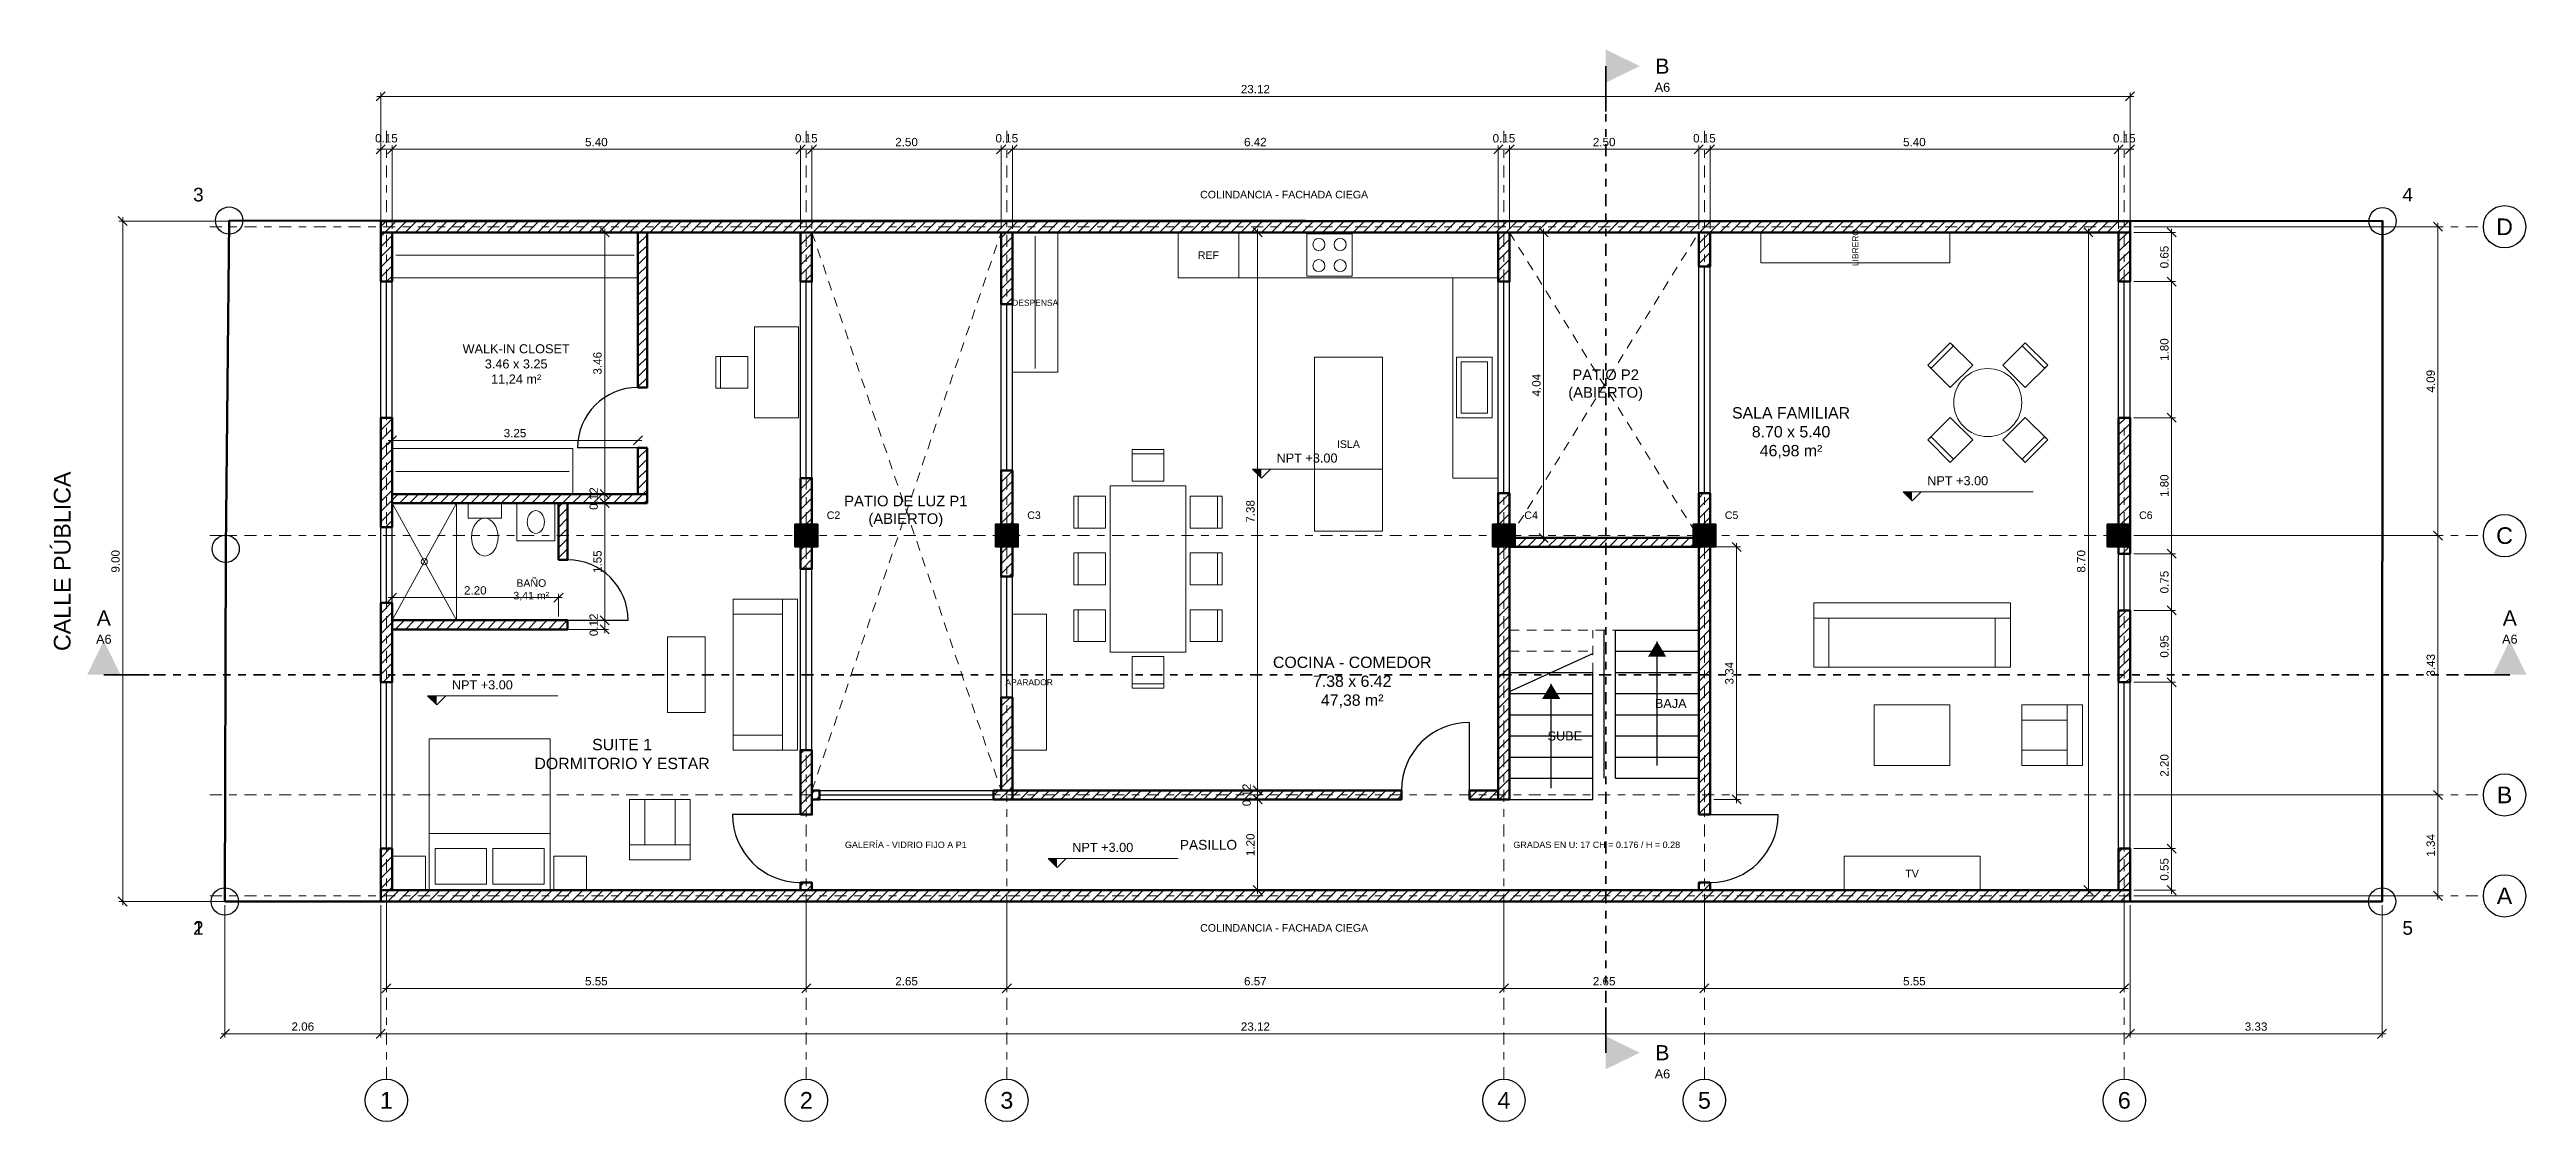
# Model space of a CAD drawing. Header units: metres. Extents: x -2.3 to 30.4, y -2.9 to 11.3.
import ezdxf
from ezdxf.enums import TextEntityAlignment as Align

# ---------------------------------------------------------------- set-up
doc = ezdxf.new("R2010")
doc.units = ezdxf.units.M
for name, pattern in [('CENTER', [5.08, 3.175, -0.635, 0.635, -0.635]), ('DASHED', [1.524, 1.27, -0.254]), ('PHANTOM', [6.35, 3.175, -0.635, 0.635, -0.635, 0.635, -0.635])]:
    doc.linetypes.add(name, pattern=pattern)
for name, color, linetype, lineweight in [('A-CORTES', 7, 'Continuous', 35), ('A-COTA-50', 7, 'Continuous', 18), ('A-EJES', 8, 'CENTER', 13), ('A-EJES-TXT', 7, 'Continuous', 25), ('A-ESCALERA', 7, 'Continuous', 25), ('A-ESPACIOS', 7, 'Continuous', 25), ('A-MOBILIARIO', 8, 'Continuous', 18), ('A-MURO', 7, 'Continuous', 50), ('A-MURO-TRAMA', 8, 'Continuous', 9), ('A-NIVELES', 7, 'Continuous', 18), ('A-PROYECCION', 8, 'DASHED', 18), ('A-PUERTA', 7, 'Continuous', 25), ('A-TXT-50', 7, 'Continuous', 18), ('A-VENTANA', 7, 'Continuous', 25), ('E-COLUMNA', 7, 'Continuous', 35), ('T-LINDERO', 7, 'Continuous', 50), ('T-VERTICE', 7, 'Continuous', 25)]:
    doc.layers.add(name, color=color, linetype=linetype, lineweight=lineweight)
doc.styles.add('ARIAL', font='arial.ttf')
doc.dimstyles.new('COTA-50', dxfattribs={"dimtxt": 0.11, "dimasz": 0.06, "dimexe": 0.05, "dimexo": 0.05, "dimgap": 0.04, "dimtad": 1, "dimzin": 0, "dimdsep": 46, "dimtxsty": 'ARIAL', "dimtsz": 0.06, "dimcen": 2.5, "dimdle": 0.05, "dimclrd": 7, "dimclre": 7, "dimclrt": 7, "dimazin": 3, "dimtfac": 1, "dimtmove": 0, "dimatfit": 3, "dimlwd": 18, "dimlwe": 13})

# ---------------------------------------------------------------- blocks, each defined once
blk = doc.blocks.new('_OBLIQUE')
at = {"color": 0, "linetype": 'BYBLOCK'}
blk.add_line((-0.5, -0.5), (0.5, 0.5), dxfattribs=at)
blk = doc.blocks.new('*D9')
at = {"color": 7, "lineweight": 13}
for p, q in [((25.23, 1.41), (29.3, 1.41)), ((25.23, 0.075), (29.3, 0.075))]:
    blk.add_line(p, q, dxfattribs=at)
at = {"color": 7, "lineweight": 18}
blk.add_line((29.25, 0.025), (29.25, 1.46), dxfattribs=at)
at = {"layer": 'Defpoints'}
for p in [(25.18, 1.41), (25.18, 0.075), (29.25, 0.075)]:
    blk.add_point(p, dxfattribs=at)
at = {"layer": 'A-COTA-50', "color": 7, "xscale": 0.12, "yscale": 0.12, "rotation": 90}
for p in [(29.25, 1.41), (29.25, 0.075)]:
    blk.add_blockref('_OBLIQUE', p, dxfattribs=at)
at = {"layer": 'A-COTA-50', "color": 7, "insert": (29.155, 0.7425), "char_height": 0.11, "attachment_point": 5, "rotation": 90, "style": 'ARIAL'}
blk.add_mtext('1.34', dxfattribs=at)

msp = doc.modelspace()

# ---------------------------------------------------------------- hatches: boundary and pattern name
at = {"layer": 'A-MURO-TRAMA'}
h = msp.add_hatch(dxfattribs=at)
h.set_pattern_fill('ANSI31', scale=0.03)
h.paths.add_polyline_path([(2.06, 8.85), (2.06, 9), (25.18, 9), (25.18, 8.85)])
h = msp.add_hatch(dxfattribs=at)
h.set_pattern_fill('ANSI31', scale=0.03)
h.paths.add_polyline_path([(2.06, 8.2), (2.06, 8.85), (2.21, 8.85), (2.21, 8.2)])
h = msp.add_hatch(dxfattribs=at)
h.set_pattern_fill('ANSI31', scale=0.03)
h.paths.add_polyline_path([(5.46, 6.8), (5.46, 8.85), (5.58, 8.85), (5.58, 6.8)])
h = msp.add_hatch(dxfattribs=at)
h.set_pattern_fill('ANSI31', scale=0.03)
h.paths.add_polyline_path([(7.61, 8.2), (7.61, 8.85), (7.76, 8.85), (7.76, 8.2)])
h = msp.add_hatch(dxfattribs=at)
h.set_pattern_fill('ANSI31', scale=0.03)
h.paths.add_polyline_path([(10.26, 7.9), (10.26, 8.85), (10.41, 8.85), (10.41, 7.9)])
h = msp.add_hatch(dxfattribs=at)
h.set_pattern_fill('ANSI31', scale=0.03)
h.paths.add_polyline_path([(16.83, 8.2), (16.83, 8.85), (16.98, 8.85), (16.98, 8.2)])
h = msp.add_hatch(dxfattribs=at)
h.set_pattern_fill('ANSI31', scale=0.03)
h.paths.add_polyline_path([(19.48, 8.4), (19.48, 8.85), (19.63, 8.85), (19.63, 8.4)])
h = msp.add_hatch(dxfattribs=at)
h.set_pattern_fill('ANSI31', scale=0.03)
h.paths.add_polyline_path([(25.03, 8.2), (25.03, 8.85), (25.18, 8.85), (25.18, 8.2)])
h = msp.add_hatch(dxfattribs=at)
h.set_pattern_fill('ANSI31', scale=0.03)
h.paths.add_polyline_path([(2.06, 4.95), (2.06, 6.4), (2.21, 6.4), (2.21, 4.95)])
h = msp.add_hatch(dxfattribs=at)
h.set_pattern_fill('ANSI31', scale=0.03)
h.paths.add_polyline_path([(25.03, 4.6), (25.03, 6.4), (25.18, 6.4), (25.18, 4.6)])
h = msp.add_hatch(dxfattribs=at)
h.set_pattern_fill('ANSI31', scale=0.03)
h.paths.add_polyline_path([(5.46, 5.39), (5.46, 6), (5.58, 6), (5.58, 5.39)])
h = msp.add_hatch(dxfattribs=at)
h.set_pattern_fill('ANSI31', scale=0.03)
h.paths.add_polyline_path([(7.61, 4.4), (7.61, 5.6), (7.76, 5.6), (7.76, 4.4)])
h = msp.add_hatch(dxfattribs=at)
h.set_pattern_fill('ANSI31', scale=0.03)
h.paths.add_polyline_path([(10.26, 4.3), (10.26, 5.7), (10.41, 5.7), (10.41, 4.3)])
h = msp.add_hatch(dxfattribs=at)
h.set_pattern_fill('ANSI31', scale=0.03)
h.paths.add_polyline_path([(2.21, 5.27), (2.21, 5.39), (5.58, 5.39), (5.58, 5.27)])
h = msp.add_hatch(dxfattribs=at)
h.set_pattern_fill('ANSI31', scale=0.03)
h.paths.add_polyline_path([(4.41, 4.52), (4.41, 5.27), (4.53, 5.27), (4.53, 4.52)])
h = msp.add_hatch(dxfattribs=at)
h.set_pattern_fill('ANSI31', scale=0.03)
h.paths.add_polyline_path([(16.83, 1.35), (16.83, 5.4), (16.98, 5.4), (16.98, 1.35)])
h = msp.add_hatch(dxfattribs=at)
h.set_pattern_fill('ANSI31', scale=0.03)
h.paths.add_polyline_path([(19.48, 1.15), (19.48, 5.4), (19.63, 5.4), (19.63, 1.15)])
h = msp.add_hatch(dxfattribs=at)
h.set_pattern_fill('ANSI31', scale=0.03)
h.paths.add_polyline_path([(16.98, 4.69), (16.98, 4.81), (19.48, 4.81), (19.48, 4.69)])
h = msp.add_hatch(dxfattribs=at)
h.set_pattern_fill('ANSI31', scale=0.03)
h.paths.add_polyline_path([(2.06, 2.9), (2.06, 3.95), (2.21, 3.95), (2.21, 2.9)])
h = msp.add_hatch(dxfattribs=at)
h.set_pattern_fill('ANSI31', scale=0.03)
h.paths.add_polyline_path([(2.21, 3.6), (2.21, 3.72), (4.53, 3.72), (4.53, 3.6)])
h = msp.add_hatch(dxfattribs=at)
h.set_pattern_fill('ANSI31', scale=0.03)
h.paths.add_polyline_path([(25.03, 2.9), (25.03, 3.85), (25.18, 3.85), (25.18, 2.9)])
h = msp.add_hatch(dxfattribs=at)
h.set_pattern_fill('ANSI31', scale=0.03)
h.paths.add_polyline_path([(10.26, 1.47), (10.26, 2.7), (10.41, 2.7), (10.41, 1.47)])
h = msp.add_hatch(dxfattribs=at)
h.set_pattern_fill('ANSI31', scale=0.03)
h.paths.add_polyline_path([(7.61, 1.15), (7.61, 2), (7.76, 2), (7.76, 1.15)])
h = msp.add_hatch(dxfattribs=at)
h.set_pattern_fill('ANSI31', scale=0.03)
h.paths.add_polyline_path([(7.76, 1.35), (7.76, 1.47), (7.86, 1.47), (7.86, 1.35)])
h = msp.add_hatch(dxfattribs=at)
h.set_pattern_fill('ANSI31', scale=0.03)
h.paths.add_polyline_path([(10.16, 1.35), (10.16, 1.47), (10.41, 1.47), (10.41, 1.35)])
h = msp.add_hatch(dxfattribs=at)
h.set_pattern_fill('ANSI31', scale=0.03)
h.paths.add_polyline_path([(10.41, 1.35), (10.41, 1.47), (15.55, 1.47), (15.55, 1.35)])
h = msp.add_hatch(dxfattribs=at)
h.set_pattern_fill('ANSI31', scale=0.03)
h.paths.add_polyline_path([(16.45, 1.35), (16.45, 1.47), (16.83, 1.47), (16.83, 1.35)])
h = msp.add_hatch(dxfattribs=at)
h.set_pattern_fill('ANSI31', scale=0.03)
h.paths.add_polyline_path([(2.06, 0.15), (2.06, 0.7), (2.21, 0.7), (2.21, 0.15)])
h = msp.add_hatch(dxfattribs=at)
h.set_pattern_fill('ANSI31', scale=0.03)
h.paths.add_polyline_path([(25.03, 0.15), (25.03, 0.7), (25.18, 0.7), (25.18, 0.15)])
h = msp.add_hatch(dxfattribs=at)
h.set_pattern_fill('ANSI31', scale=0.03)
h.paths.add_polyline_path([(2.06, 0), (2.06, 0.15), (25.18, 0.15), (25.18, 0)])
h = msp.add_hatch(dxfattribs=at)
h.set_pattern_fill('ANSI31', scale=0.03)
h.paths.add_polyline_path([(7.61, 0.15), (7.61, 0.25), (7.76, 0.25), (7.76, 0.15)])
h = msp.add_hatch(dxfattribs=at)
h.set_pattern_fill('ANSI31', scale=0.03)
h.paths.add_polyline_path([(19.48, 0.15), (19.48, 0.25), (19.63, 0.25), (19.63, 0.15)])
at = {"layer": 'A-NIVELES'}
for points in [[(13.58, 5.72), (13.7, 5.72), (13.7, 5.6)], [(22.18, 5.42), (22.3, 5.42), (22.3, 5.3)], [(2.68, 2.72), (2.8, 2.72), (2.8, 2.6)], [(10.88, 0.57), (11, 0.57), (11, 0.45)]]:
    msp.add_hatch(color=7, dxfattribs=at).paths.add_polyline_path(points)
at = {"layer": 'E-COLUMNA'}
for points in [[(7.535, 4.69), (7.535, 4.99), (7.835, 4.99), (7.835, 4.69)], [(10.185, 4.69), (10.185, 4.99), (10.485, 4.99), (10.485, 4.69)], [(16.755, 4.69), (16.755, 4.99), (17.055, 4.99), (17.055, 4.69)], [(19.405, 4.69), (19.405, 4.99), (19.705, 4.99), (19.705, 4.69)], [(24.88, 4.69), (24.88, 4.99), (25.18, 4.99), (25.18, 4.69)]]:
    msp.add_hatch(color=7, dxfattribs=at).paths.add_polyline_path(points)

# ---------------------------------------------------------------- linework, layer by layer
at = {"layer": 'A-CORTES'}
for p, q in [((18.25, 11.05), (18.25, 10.45)), ((-1.6, 3), (-1, 3)), ((30.2, 3), (29.6, 3)), ((18.25, -2), (18.25, -1.4))]:
    msp.add_line(p, q, dxfattribs=at)
at = {"layer": 'A-CORTES', "linetype": 'PHANTOM', "ltscale": 0.05}
for p, q in [((18.25, -2), (18.25, 11.05)), ((-1.6, 3), (30.2, 3))]:
    msp.add_line(p, q, dxfattribs=at)
at = {"layer": 'A-CORTES'}
for points in [[(18.25, 10.83), (18.25, 11.27), (18.7, 11.05)], [(-1.82, 3), (-1.38, 3), (-1.6, 3.45)], [(29.98, 3), (30.42, 3), (30.2, 3.45)], [(18.25, -2.22), (18.25, -1.78), (18.7, -2)]]:
    msp.add_solid(points, dxfattribs=at)
at = {"layer": 'A-EJES', "ltscale": 0.05}
for p, q in [((2.135, -2.35), (2.135, 10.2)), ((7.685, -2.35), (7.685, 10.2)), ((10.335, -2.35), (10.335, 10.2)), ((16.905, -2.35), (16.905, 10.2)), ((19.555, -2.35), (19.555, 10.2)), ((25.105, -2.35), (25.105, 10.2)), ((-0.2, 8.925), (29.85, 8.925)), ((-0.2, 4.84), (29.85, 4.84)), ((-0.2, 1.41), (29.85, 1.41)), ((-0.2, 0.075), (29.85, 0.075))]:
    msp.add_line(p, q, dxfattribs=at)
at = {"layer": 'A-EJES-TXT'}
for centre in [(30.13, 8.925), (30.13, 4.84), (30.13, 1.41), (30.13, 0.075), (2.135, -2.63), (7.685, -2.63), (10.335, -2.63), (16.905, -2.63), (19.555, -2.63), (25.105, -2.63)]:
    msp.add_circle(centre, 0.28, dxfattribs=at)
at = {"layer": 'A-ESCALERA'}
for p, q in [((16.98, 2.78), (18.08, 3.28)), ((18.23, 1.63), (18.23, 3.59)), ((18.38, 3.59), (19.48, 3.59)), ((18.38, 1.63), (18.38, 3.59)), ((18.38, 3.31), (19.48, 3.31)), ((18.93, 1.8), (18.93, 3.44)), ((16.98, 3.03), (18.08, 3.03)), ((18.08, 1.35), (18.08, 3.03)), ((18.38, 3.03), (19.48, 3.03)), ((16.98, 2.75), (18.08, 2.75)), ((17.53, 1.5), (17.53, 2.88)), ((18.38, 2.75), (19.48, 2.75)), ((16.98, 2.47), (18.08, 2.47)), ((18.38, 2.47), (19.48, 2.47)), ((16.98, 2.19), (18.08, 2.19)), ((18.38, 2.19), (19.48, 2.19)), ((16.98, 1.91), (18.08, 1.91)), ((18.38, 1.91), (19.48, 1.91)), ((16.98, 1.63), (18.08, 1.63)), ((16.98, 1.35), (18.08, 1.35)), ((18.38, 1.63), (19.48, 1.63))]:
    msp.add_line(p, q, dxfattribs=at)
for points in [[(18.93, 3.44), (18.81, 3.24), (19.05, 3.24)], [(17.53, 2.88), (17.41, 2.68), (17.65, 2.68)]]:
    msp.add_solid(points, dxfattribs=at)
at = {"layer": 'A-MOBILIARIO'}
for p, q in [((2.26, 8.55), (5.41, 8.55)), ((10.71, 7.05), (10.71, 8.8)), ((2.26, 5.69), (4.55, 5.69)), ((2.21, 3.72), (3.06, 5.27)), ((2.21, 5.27), (3.06, 3.72)), ((2.7, 0.9), (4.3, 0.9))]:
    msp.add_line(p, q, dxfattribs=at)
for points in [[(2.21, 8.25), (2.21, 8.85), (5.46, 8.85), (5.46, 8.25)], [(10.41, 7), (10.41, 8.85), (11.01, 8.85), (11.01, 7)], [(12.6, 8.25), (12.6, 8.85), (13.4, 8.85), (13.4, 8.25)], [(13.4, 8.25), (13.4, 8.85), (16.83, 8.85), (16.83, 8.25)], [(20.3, 8.45), (20.3, 8.85), (22.8, 8.85), (22.8, 8.45)], [(14.3, 8.27), (14.3, 8.83), (14.9, 8.83), (14.9, 8.27)], [(16.23, 5.6), (16.23, 8.25), (16.83, 8.25), (16.83, 5.6)], [(7, 6.4), (7, 7.6), (7.58, 7.6), (7.58, 6.4)], [(6.49, 7.21), (6.49, 6.79), (6.91, 6.79), (6.91, 7.21)], [(6.49, 7.21), (6.49, 6.79), (6.55, 6.79), (6.55, 7.21)], [(22.805, 7.392), (22.508, 7.095), (22.805, 6.798), (23.102, 7.095)], [(22.805, 7.392), (22.508, 7.095), (22.55, 7.053), (22.847, 7.35)], [(24.092, 7.095), (23.795, 7.392), (23.498, 7.095), (23.795, 6.798)], [(24.092, 7.095), (23.795, 7.392), (23.753, 7.35), (24.05, 7.053)], [(14.4, 4.9), (14.4, 7.2), (15.3, 7.2), (15.3, 4.9)], [(16.28, 6.4), (16.28, 7.2), (16.75, 7.2), (16.75, 6.4)], [(16.34, 6.46), (16.34, 7.14), (16.69, 7.14), (16.69, 6.46)], [(22.508, 6.105), (22.805, 5.808), (23.102, 6.105), (22.805, 6.402)], [(23.795, 5.808), (24.092, 6.105), (23.795, 6.402), (23.498, 6.105)], [(2.21, 5.39), (2.21, 5.99), (4.6, 5.99), (4.6, 5.39)], [(12.41, 5.98), (11.99, 5.98), (11.99, 5.56), (12.41, 5.56)], [(12.41, 5.98), (11.99, 5.98), (11.99, 5.92), (12.41, 5.92)], [(22.508, 6.105), (22.805, 5.808), (22.847, 5.85), (22.55, 6.147)], [(23.795, 5.808), (24.092, 6.105), (24.05, 6.147), (23.753, 5.85)], [(2.21, 3.72), (2.21, 5.27), (3.06, 5.27), (3.06, 3.72)], [(3.655, 5.27), (3.215, 5.27), (3.215, 5.07), (3.655, 5.07)], [(3.86, 4.77), (3.86, 5.27), (4.36, 5.27), (4.36, 4.77)], [(11.22, 5.36), (11.22, 4.94), (11.64, 4.94), (11.64, 5.36)], [(11.22, 5.36), (11.22, 4.94), (11.28, 4.94), (11.28, 5.36)], [(11.7, 3.3), (11.7, 5.5), (12.7, 5.5), (12.7, 3.3)], [(13.18, 4.94), (13.18, 5.36), (12.76, 5.36), (12.76, 4.94)], [(13.18, 4.94), (13.18, 5.36), (13.12, 5.36), (13.12, 4.94)], [(11.22, 4.61), (11.22, 4.19), (11.64, 4.19), (11.64, 4.61)], [(11.22, 4.61), (11.22, 4.19), (11.28, 4.19), (11.28, 4.61)], [(13.18, 4.19), (13.18, 4.61), (12.76, 4.61), (12.76, 4.19)], [(13.18, 4.19), (13.18, 4.61), (13.12, 4.61), (13.12, 4.19)], [(6.72, 2), (6.72, 4), (7.57, 4), (7.57, 2)], [(6.72, 3.8), (6.72, 4), (7.37, 4), (7.37, 3.8)], [(7.37, 2), (7.37, 4), (7.57, 4), (7.57, 2)], [(21, 3.1), (21, 3.95), (23.6, 3.95), (23.6, 3.1)], [(21, 3.75), (21, 3.95), (23.6, 3.95), (23.6, 3.75)], [(10.41, 2), (10.41, 3.8), (10.86, 3.8), (10.86, 2)], [(11.22, 3.86), (11.22, 3.44), (11.64, 3.44), (11.64, 3.86)], [(11.22, 3.86), (11.22, 3.44), (11.28, 3.44), (11.28, 3.86)], [(13.18, 3.44), (13.18, 3.86), (12.76, 3.86), (12.76, 3.44)], [(13.18, 3.44), (13.18, 3.86), (13.12, 3.86), (13.12, 3.44)], [(21, 3.1), (21, 3.75), (21.2, 3.75), (21.2, 3.1)], [(23.4, 3.1), (23.4, 3.75), (23.6, 3.75), (23.6, 3.1)], [(5.85, 2.5), (5.85, 3.5), (6.35, 3.5), (6.35, 2.5)], [(11.99, 2.82), (12.41, 2.82), (12.41, 3.24), (11.99, 3.24)], [(11.99, 2.82), (12.41, 2.82), (12.41, 2.88), (11.99, 2.88)], [(21.8, 1.8), (21.8, 2.6), (22.8, 2.6), (22.8, 1.8)], [(23.75, 1.8), (23.75, 2.6), (24.55, 2.6), (24.55, 1.8)], [(23.75, 2.4), (23.75, 2.6), (24.35, 2.6), (24.35, 2.4)], [(24.35, 1.8), (24.35, 2.6), (24.55, 2.6), (24.55, 1.8)], [(2.7, 0.15), (2.7, 2.15), (4.3, 2.15), (4.3, 0.15)], [(6.72, 2), (6.72, 2.2), (7.37, 2.2), (7.37, 2)], [(23.75, 1.8), (23.75, 2), (24.35, 2), (24.35, 1.8)], [(5.35, 0.55), (5.35, 1.35), (6.15, 1.35), (6.15, 0.55)], [(5.35, 0.75), (5.35, 1.35), (5.55, 1.35), (5.55, 0.75)], [(5.95, 0.75), (5.95, 1.35), (6.15, 1.35), (6.15, 0.75)], [(2.78, 0.23), (2.78, 0.7), (3.46, 0.7), (3.46, 0.23)], [(3.54, 0.23), (3.54, 0.7), (4.22, 0.7), (4.22, 0.23)], [(5.35, 0.55), (5.35, 0.75), (6.15, 0.75), (6.15, 0.55)], [(2.22, 0.15), (2.22, 0.6), (2.65, 0.6), (2.65, 0.15)], [(4.35, 0.15), (4.35, 0.6), (4.78, 0.6), (4.78, 0.15)], [(21.4, 0.15), (21.4, 0.6), (23.2, 0.6), (23.2, 0.15)]]:
    msp.add_lwpolyline(points, close=True, dxfattribs=at)
for centre, radius in [((14.46, 8.69), 0.08), ((14.74, 8.69), 0.08), ((14.46, 8.41), 0.08), ((14.74, 8.41), 0.08), ((23.3, 6.6), 0.45), ((2.635, 4.495), 0.04)]:
    msp.add_circle(centre, radius, dxfattribs=at)
for centre, major_axis, ratio in [((3.435, 4.82), (0, -0.25), 0.7), ((4.11, 5.02), (0, 0.15), 0.75)]:
    msp.add_ellipse(centre, major_axis=major_axis, ratio=ratio, dxfattribs=at)
at = {"layer": 'A-MURO'}
for points in [[(2.06, 8.85), (2.06, 9), (25.18, 9), (25.18, 8.85)], [(2.06, 8.2), (2.06, 8.85), (2.21, 8.85), (2.21, 8.2)], [(5.46, 6.8), (5.46, 8.85), (5.58, 8.85), (5.58, 6.8)], [(7.61, 8.2), (7.61, 8.85), (7.76, 8.85), (7.76, 8.2)], [(10.26, 7.9), (10.26, 8.85), (10.41, 8.85), (10.41, 7.9)], [(16.83, 8.2), (16.83, 8.85), (16.98, 8.85), (16.98, 8.2)], [(19.48, 8.4), (19.48, 8.85), (19.63, 8.85), (19.63, 8.4)], [(25.03, 8.2), (25.03, 8.85), (25.18, 8.85), (25.18, 8.2)], [(2.06, 4.95), (2.06, 6.4), (2.21, 6.4), (2.21, 4.95)], [(25.03, 4.6), (25.03, 6.4), (25.18, 6.4), (25.18, 4.6)], [(5.46, 5.39), (5.46, 6), (5.58, 6), (5.58, 5.39)], [(7.61, 4.4), (7.61, 5.6), (7.76, 5.6), (7.76, 4.4)], [(10.26, 4.3), (10.26, 5.7), (10.41, 5.7), (10.41, 4.3)], [(2.21, 5.27), (2.21, 5.39), (5.58, 5.39), (5.58, 5.27)], [(4.41, 4.52), (4.41, 5.27), (4.53, 5.27), (4.53, 4.52)], [(16.83, 1.35), (16.83, 5.4), (16.98, 5.4), (16.98, 1.35)], [(19.48, 1.15), (19.48, 5.4), (19.63, 5.4), (19.63, 1.15)], [(16.98, 4.69), (16.98, 4.81), (19.48, 4.81), (19.48, 4.69)], [(2.06, 2.9), (2.06, 3.95), (2.21, 3.95), (2.21, 2.9)], [(2.21, 3.6), (2.21, 3.72), (4.53, 3.72), (4.53, 3.6)], [(25.03, 2.9), (25.03, 3.85), (25.18, 3.85), (25.18, 2.9)], [(10.26, 1.47), (10.26, 2.7), (10.41, 2.7), (10.41, 1.47)], [(7.61, 1.15), (7.61, 2), (7.76, 2), (7.76, 1.15)], [(7.76, 1.35), (7.76, 1.47), (7.86, 1.47), (7.86, 1.35)], [(10.16, 1.35), (10.16, 1.47), (10.41, 1.47), (10.41, 1.35)], [(10.41, 1.35), (10.41, 1.47), (15.55, 1.47), (15.55, 1.35)], [(16.45, 1.35), (16.45, 1.47), (16.83, 1.47), (16.83, 1.35)], [(2.06, 0.15), (2.06, 0.7), (2.21, 0.7), (2.21, 0.15)], [(25.03, 0.15), (25.03, 0.7), (25.18, 0.7), (25.18, 0.15)], [(2.06, 0), (2.06, 0.15), (25.18, 0.15), (25.18, 0)], [(7.61, 0.15), (7.61, 0.25), (7.76, 0.25), (7.76, 0.15)], [(19.48, 0.15), (19.48, 0.25), (19.63, 0.25), (19.63, 0.15)]]:
    msp.add_lwpolyline(points, close=True, dxfattribs=at)
at = {"layer": 'A-NIVELES'}
for p, q in [((13.58, 5.72), (15.3, 5.72)), ((22.18, 5.42), (23.9, 5.42)), ((2.68, 2.72), (4.4, 2.72)), ((10.88, 0.57), (12.6, 0.57))]:
    msp.add_line(p, q, dxfattribs=at)
for points in [[(13.58, 5.72), (13.82, 5.72), (13.7, 5.6)], [(22.18, 5.42), (22.42, 5.42), (22.3, 5.3)], [(2.68, 2.72), (2.92, 2.72), (2.8, 2.6)], [(10.88, 0.57), (11.12, 0.57), (11, 0.45)]]:
    msp.add_lwpolyline(points, close=True, dxfattribs=at)
at = {"layer": 'A-PROYECCION', "ltscale": 0.1}
for p, q in [((7.76, 1.47), (10.26, 8.85)), ((7.76, 8.85), (10.26, 1.47)), ((16.98, 4.81), (19.48, 8.85)), ((16.98, 8.85), (19.48, 4.81)), ((16.98, 3.59), (18.08, 3.59)), ((16.98, 3.59), (19.48, 3.59)), ((16.98, 3.31), (18.08, 3.31)), ((18.08, 3.03), (18.08, 3.59))]:
    msp.add_line(p, q, dxfattribs=at)
at = {"layer": 'A-PUERTA'}
for p, q in [((5.46, 6), (4.66, 6)), ((4.53, 3.72), (5.33, 3.72)), ((16.45, 1.47), (16.45, 2.37)), ((7.61, 1.15), (6.71, 1.15)), ((19.63, 1.15), (20.53, 1.15))]:
    msp.add_line(p, q, dxfattribs=at)
for centre, radius, start, end in [((5.46, 6), 0.8, 90, 180), ((4.53, 3.72), 0.8, 0, 90), ((16.45, 1.47), 0.9, 90, 180), ((7.61, 1.15), 0.9, 180, -90), ((19.63, 1.15), 0.9, -90, 0)]:
    msp.add_arc(centre, radius, start, end, dxfattribs=at)
at = {"layer": 'A-VENTANA'}
for p, q in [((2.06, 6.4), (2.06, 8.2)), ((2.06, 8.2), (2.21, 8.2)), ((2.135, 6.4), (2.135, 8.2)), ((2.21, 6.4), (2.21, 8.2)), ((7.61, 5.6), (7.61, 8.2)), ((7.61, 8.2), (7.76, 8.2)), ((7.685, 5.6), (7.685, 8.2)), ((7.76, 5.6), (7.76, 8.2)), ((16.83, 5.4), (16.83, 8.2)), ((16.83, 8.2), (16.98, 8.2)), ((16.905, 5.4), (16.905, 8.2)), ((16.98, 5.4), (16.98, 8.2)), ((19.48, 5.4), (19.48, 8.4)), ((19.48, 8.4), (19.63, 8.4)), ((19.555, 5.4), (19.555, 8.4)), ((19.63, 5.4), (19.63, 8.4)), ((25.03, 6.4), (25.03, 8.2)), ((25.03, 8.2), (25.18, 8.2)), ((25.105, 6.4), (25.105, 8.2)), ((25.18, 6.4), (25.18, 8.2)), ((10.26, 5.7), (10.26, 7.9)), ((10.26, 7.9), (10.41, 7.9)), ((10.335, 5.7), (10.335, 7.9)), ((10.41, 5.7), (10.41, 7.9)), ((2.06, 6.4), (2.21, 6.4)), ((25.03, 6.4), (25.18, 6.4)), ((7.61, 5.6), (7.76, 5.6)), ((10.26, 5.7), (10.41, 5.7)), ((16.83, 5.4), (16.98, 5.4)), ((19.48, 5.4), (19.63, 5.4)), ((2.06, 3.95), (2.06, 4.95)), ((2.06, 4.95), (2.21, 4.95)), ((2.135, 3.95), (2.135, 4.95)), ((2.21, 3.95), (2.21, 4.95)), ((25.03, 3.85), (25.03, 4.6)), ((25.03, 4.6), (25.18, 4.6)), ((25.105, 3.85), (25.105, 4.6)), ((25.18, 3.85), (25.18, 4.6)), ((7.61, 2), (7.61, 4.4)), ((7.61, 4.4), (7.76, 4.4)), ((7.685, 2), (7.685, 4.4)), ((7.76, 2), (7.76, 4.4)), ((10.26, 2.7), (10.26, 4.3)), ((10.26, 4.3), (10.41, 4.3)), ((10.335, 2.7), (10.335, 4.3)), ((10.41, 2.7), (10.41, 4.3)), ((2.06, 3.95), (2.21, 3.95)), ((25.03, 3.85), (25.18, 3.85)), ((2.06, 0.7), (2.06, 2.9)), ((2.06, 2.9), (2.21, 2.9)), ((2.135, 0.7), (2.135, 2.9)), ((2.21, 0.7), (2.21, 2.9)), ((10.26, 2.7), (10.41, 2.7)), ((25.03, 0.7), (25.03, 2.9)), ((25.03, 2.9), (25.18, 2.9)), ((25.105, 0.7), (25.105, 2.9)), ((25.18, 0.7), (25.18, 2.9)), ((7.61, 2), (7.76, 2)), ((7.86, 1.47), (10.16, 1.47)), ((7.86, 1.35), (7.86, 1.47)), ((7.86, 1.41), (10.16, 1.41)), ((7.86, 1.35), (10.16, 1.35)), ((10.16, 1.35), (10.16, 1.47)), ((2.06, 0.7), (2.21, 0.7)), ((25.03, 0.7), (25.18, 0.7))]:
    msp.add_line(p, q, dxfattribs=at)
at = {"layer": 'E-COLUMNA'}
for points in [[(7.535, 4.69), (7.535, 4.99), (7.835, 4.99), (7.835, 4.69)], [(10.185, 4.69), (10.185, 4.99), (10.485, 4.99), (10.485, 4.69)], [(16.755, 4.69), (16.755, 4.99), (17.055, 4.99), (17.055, 4.69)], [(19.405, 4.69), (19.405, 4.99), (19.705, 4.99), (19.705, 4.69)], [(24.88, 4.69), (24.88, 4.99), (25.18, 4.99), (25.18, 4.69)]]:
    msp.add_lwpolyline(points, close=True, dxfattribs=at)
at = {"layer": 'T-LINDERO'}
msp.add_lwpolyline([(0, 0), (0.011, 4.665), (0.057, 9.007), (28.518, 9), (28.512, 0)], close=True, dxfattribs=at)
at = {"layer": 'T-VERTICE'}
for centre in [(0.057, 9.007), (28.518, 9), (0.011, 4.665), (0, 0), (28.512, 0)]:
    msp.add_circle(centre, 0.18, dxfattribs=at)

# ---------------------------------------------------------------- texts
at = {"layer": 'A-CORTES', "style": 'ARIAL'}
for s, height, p in [('B', 0.2, (19, 11.05)), ('A6', 0.12, (19, 10.77)), ('A', 0.2, (-1.6, 3.75)), ('A', 0.2, (30.2, 3.75)), ('A6', 0.12, (-1.6, 3.47)), ('A6', 0.12, (30.2, 3.47)), ('B', 0.2, (19, -2)), ('A6', 0.12, (19, -2.28))]:
    msp.add_text(s, height=height, dxfattribs=at).set_placement(p, align=Align.MIDDLE_CENTER)
at = {"layer": 'A-EJES-TXT', "style": 'ARIAL'}
for s, p in [('D', (30.13, 8.925)), ('C', (30.13, 4.84)), ('B', (30.13, 1.41)), ('A', (30.13, 0.075)), ('1', (2.135, -2.63)), ('2', (7.685, -2.63)), ('3', (10.335, -2.63)), ('4', (16.905, -2.63)), ('5', (19.555, -2.63)), ('6', (25.105, -2.63))]:
    msp.add_text(s, height=0.22, dxfattribs=at).set_placement(p, align=Align.MIDDLE_CENTER)
at = {"layer": 'A-ESCALERA', "style": 'ARIAL'}
for s, p in [('BAJA', (19.11, 2.62)), ('SUBE', (17.71, 2.19))]:
    msp.add_text(s, height=0.12, dxfattribs=at).set_placement(p, align=Align.MIDDLE_CENTER)
at = {"layer": 'A-ESPACIOS', "style": 'ARIAL'}
msp.add_text('CALLE PÚBLICA', height=0.22, rotation=90, dxfattribs=at).set_placement((-2.15, 4.5), align=Align.MIDDLE_CENTER)
msp.add_text('PASILLO', height=0.13, dxfattribs=at).set_placement((13, 0.75), align=Align.MIDDLE_CENTER)
at = {"layer": 'A-ESPACIOS', "attachment_point": 5, "style": 'ARIAL'}
for s, insert, char_height, width in [('WALK-IN CLOSET\\P3.46 x 3.25\\P11,24 m²', (3.85, 7.1), 0.12, 4), ('PATIO P2\\P(ABIERTO)', (18.25, 6.83), 0.14, 3), ('SALA FAMILIAR\\P8.70 x 5.40\\P46,98 m²', (20.7, 6.2), 0.15, 4), ('PATIO DE LUZ P1\\P(ABIERTO)', (9, 5.16), 0.14, 3), ('BAÑO\\P3,41 m²', (4.05, 4.12), 0.1, 4), ('COCINA - COMEDOR\\P7.38 x 6.42\\P47,38 m²', (14.9, 2.9), 0.15, 4), ('SUITE 1\\PDORMITORIO Y ESTAR', (5.25, 1.95), 0.15, 4)]:
    msp.add_mtext(s, dxfattribs=dict(at, insert=insert, char_height=char_height, width=width))
at = {"layer": 'A-MOBILIARIO', "style": 'ARIAL'}
msp.add_text('LIBRERO', height=0.08, rotation=90, dxfattribs=at).set_placement((21.55, 8.65), align=Align.MIDDLE_CENTER)
for s, height, p in [('REF', 0.1, (13, 8.55)), ('DESPENSA', 0.08, (10.71, 7.92)), ('ISLA', 0.1, (14.85, 6.05)), ('APARADOR', 0.08, (10.63, 2.9)), ('TV', 0.1, (22.3, 0.37))]:
    msp.add_text(s, height=height, dxfattribs=at).set_placement(p, align=Align.MIDDLE_CENTER)
at = {"layer": 'A-NIVELES', "style": 'ARIAL'}
for p in [(13.9, 5.77), (22.5, 5.47), (3, 2.77), (11.2, 0.62)]:
    msp.add_text('NPT +3.00', height=0.12, dxfattribs=at).set_placement(p, align=Align.BOTTOM_LEFT)
at = {"layer": 'A-TXT-50', "style": 'ARIAL'}
msp.add_text('GALERÍA - VIDRIO FIJO A P1', height=0.085, dxfattribs=at).set_placement((9, 0.75), align=Align.MIDDLE_CENTER)
msp.add_text('GRADAS EN U: 17 CH = 0.176 / H = 0.28', height=0.085, dxfattribs=at).set_placement((17.03, 0.75), align=Align.MIDDLE_LEFT)
at = {"layer": 'A-TXT-50', "char_height": 0.1, "width": 6, "attachment_point": 5, "style": 'ARIAL'}
for insert in [(14, 9.35), (14, -0.35)]:
    msp.add_mtext('COLINDANCIA - FACHADA CIEGA', dxfattribs=dict(at, insert=insert))
at = {"layer": 'E-COLUMNA', "style": 'ARIAL'}
for s, p in [('C2', (7.955, 5.11)), ('C3', (10.605, 5.11)), ('C4', (17.175, 5.11)), ('C5', (19.825, 5.11)), ('C6', (25.3, 5.11))]:
    msp.add_text(s, height=0.1, dxfattribs=at).set_placement(p, align=Align.MIDDLE_LEFT)
at = {"layer": 'T-VERTICE', "style": 'ARIAL'}
for s, p in [('3', (-0.35, 9.35)), ('4', (28.85, 9.35)), ('2', (-0.35, -0.35)), ('1', (-0.35, -0.35)), ('5', (28.85, -0.35))]:
    msp.add_text(s, height=0.18, dxfattribs=at).set_placement(p, align=Align.MIDDLE_CENTER)

# ---------------------------------------------------------------- dimensions: what is measured, and where the dimension line sits
at = {"layer": 'A-COTA-50'}
for base, p1, p2 in [((2.06, 10.65), (2.06, 9), (25.18, 9)), ((2.06, 9.95), (2.06, 8.85), (2.21, 8.85)), ((7.61, 9.95), (7.61, 8.85), (7.76, 8.85)), ((10.26, 9.95), (10.26, 8.85), (10.41, 8.85)), ((16.83, 9.95), (16.83, 8.85), (16.98, 8.85)), ((19.48, 9.95), (19.48, 8.85), (19.63, 8.85)), ((25.03, 9.95), (25.03, 8.85), (25.18, 8.85)), ((2.21, 9.95), (2.21, 8.85), (7.61, 8.85)), ((7.76, 9.95), (7.76, 8.85), (10.26, 8.85)), ((10.41, 9.95), (10.41, 8.85), (16.83, 8.85)), ((16.98, 9.95), (16.98, 8.85), (19.48, 8.85)), ((19.63, 9.95), (19.63, 8.85), (25.03, 8.85)), ((2.21, 6.1), (2.21, 6.1), (5.46, 6.1)), ((2.21, 4.02), (2.21, 3.72), (4.41, 3.72)), ((0, -1.75), (0, 0), (2.06, 0)), ((2.06, -1.75), (2.06, 0), (25.18, 0)), ((2.135, -1.15), (2.135, 0.075), (7.685, 0.075)), ((7.685, -1.15), (7.685, 0.075), (10.335, 0.075)), ((10.335, -1.15), (10.335, 0.075), (16.905, 0.075)), ((16.905, -1.15), (16.905, 0.075), (19.555, 0.075)), ((19.555, -1.15), (19.555, 0.075), (25.105, 0.075)), ((25.18, -1.75), (25.18, 0), (28.512, 0))]:
    msp.add_linear_dim(base=base, p1=p1, p2=p2, dimstyle='COTA-50', dxfattribs=at).render()
for base, p1, p2 in [((-1.35, 0), (2.06, 0), (2.06, 9)), ((5.02, 5.39), (2.21, 5.39), (2.21, 8.85)), ((13.65, 1.47), (13.65, 1.47), (13.65, 8.85)), ((17.43, 4.81), (16.98, 4.81), (16.98, 8.85)), ((24.63, 0.15), (25.03, 0.15), (25.03, 8.85)), ((29.25, 4.84), (25.18, 4.84), (25.18, 8.925)), ((25.73, 8.2), (25.18, 8.2), (25.18, 8.85)), ((25.73, 6.4), (25.18, 6.4), (25.18, 8.2)), ((25.73, 4.6), (25.18, 4.6), (25.18, 6.4)), ((5.02, 5.27), (2.21, 5.27), (2.21, 5.39)), ((5.02, 3.72), (2.21, 3.72), (2.21, 5.27)), ((19.98, 1.35), (19.63, 1.35), (19.63, 4.69)), ((29.25, 1.41), (25.18, 1.41), (25.18, 4.84)), ((25.73, 3.85), (25.18, 3.85), (25.18, 4.6)), ((5.02, 3.6), (2.21, 3.6), (2.21, 3.72)), ((25.73, 2.9), (25.18, 2.9), (25.18, 3.85)), ((25.73, 0.7), (25.18, 0.7), (25.18, 2.9)), ((13.65, 1.35), (13.65, 1.35), (13.65, 1.47)), ((13.65, 0.15), (13.65, 0.15), (13.65, 1.35)), ((25.73, 0.15), (25.18, 0.15), (25.18, 0.7))]:
    msp.add_linear_dim(base=base, p1=p1, p2=p2, angle=90, dimstyle='COTA-50', dxfattribs=at).render()
dim = msp.add_linear_dim(base=(29.25, 0.075), p1=(25.18, 0.075), p2=(25.18, 1.41), angle=90, dimstyle='COTA-50', dxfattribs=at)
dim.commit()
dim.dimension.update_dxf_attribs({"geometry": '*D9', "text_midpoint": (29.155, 0.7425)})

doc.saveas('drawing.dxf')
